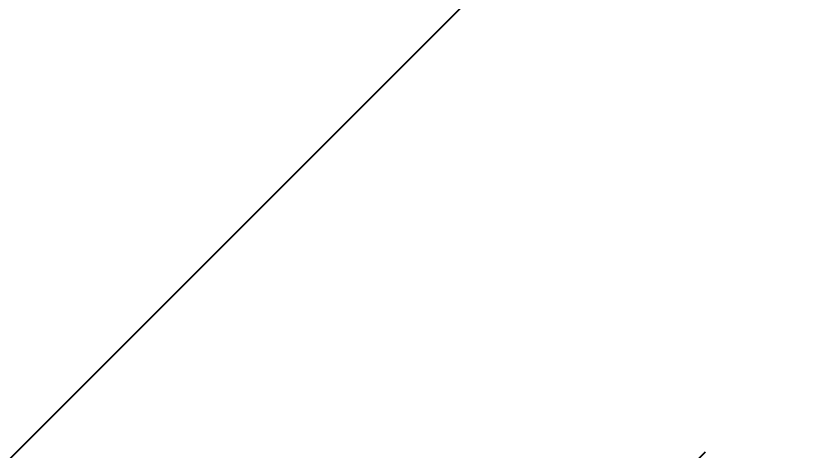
# Model space of a CAD drawing. Header units: millimetres. Extents: x 2433 to 4809, y -10272 to -6912.
# Drawn here: x 4425.11 to 4451.3, y -9224.21 to -9210.03 of the extents above; entities that cross this region are included whole.
import ezdxf

# ---------------------------------------------------------------- set-up
doc = ezdxf.new("R2010")
doc.units = ezdxf.units.MM
doc.layers.add('DIM', color=3, linetype='Continuous', lineweight=13)
doc.layers.add('hatch', color=2, linetype='Continuous')
doc.styles.add('ARIAL', font='arial.ttf')
doc.dimstyles.get("Standard").update_dxf_attribs({"dimtxt": 15, "dimasz": 15, "dimexe": 0.18, "dimexo": 0.0625, "dimgap": 4, "dimtad": 0, "dimtih": 1, "dimtoh": 1, "dimdec": 1, "dimdsep": 46, "dimtxsty": 'ARIAL', "dimcen": 0, "dimclrd": 3, "dimclre": 3, "dimclrt": 3, "dimadec": 0, "dimazin": 0, "dimtfac": 1, "dimtdec": 1, "dimtofl": 0, "dimtmove": 0, "dimatfit": 3, "dimfxl": 1, "dimtolj": 1, "dimtzin": 0, "dimarcsym": 0})

# ---------------------------------------------------------------- blocks, each defined once
blk = doc.blocks.new('*D52')
at = {"layer": 'Defpoints', "color": 0, "transparency": 16777216}
for p in [(4585.579, -9085.717), (4446.11, -9228.717), (4585.759, -9228.717)]:
    blk.add_point(p, dxfattribs=at)
at = {"layer": 'DIM', "color": 3, "lineweight": -2, "transparency": 16777216}
for p, q in [((4585.641, -9085.717), (4585.939, -9085.717)), ((4585.759, -9103.717), (4585.759, -9143.021)), ((4585.759, -9210.717), (4585.759, -9171.414)), ((4446.172, -9228.717), (4585.939, -9228.717))]:
    blk.add_line(p, q, dxfattribs=at)
at = {"layer": 'DIM', "color": 3, "transparency": 16777216}
for points in [[(4582.759, -9103.717), (4588.759, -9103.717), (4585.759, -9085.717)], [(4582.759, -9210.717), (4588.759, -9210.717), (4585.759, -9228.717)]]:
    blk.add_solid(points, dxfattribs=at)
at = {"layer": 'DIM', "color": 3, "transparency": 16777216, "insert": (4585.759, -9157.217), "char_height": 18, "attachment_point": 5, "style": 'ARIAL'}
blk.add_mtext('\\A1;143', dxfattribs=at)

msp = doc.modelspace()

# ---------------------------------------------------------------- hatches: boundary and pattern name
at = {"layer": 'hatch'}
h = msp.add_hatch(dxfattribs=at)
h.set_pattern_fill('ANSI31', color=256, scale=5)
h.set_pattern_definition([(45, (-10739.184, -4407.476), (-11.22532, 11.22532), [])])
h.paths.add_polyline_path([(4397.573, -9941.356), (4447.573, -9941.356), (4447.573, -7870.79), (4397.573, -7870.79)])

# ---------------------------------------------------------------- dimensions: what is measured, and where the dimension line sits
at = {"layer": 'DIM', "color": 3}
dim = msp.add_linear_dim(base=(4585.759, -9228.717), p1=(4585.579, -9085.717), p2=(4446.11, -9228.717), angle=90, dimstyle='Standard', override={"dimtxt": 18, "dimasz": 18, "dimgap": 5}, dxfattribs=at)
dim.commit()
dim.dimension.update_dxf_attribs({"geometry": '*D52', "text_midpoint": (4585.759, -9157.217)})

doc.saveas('drawing.dxf')
